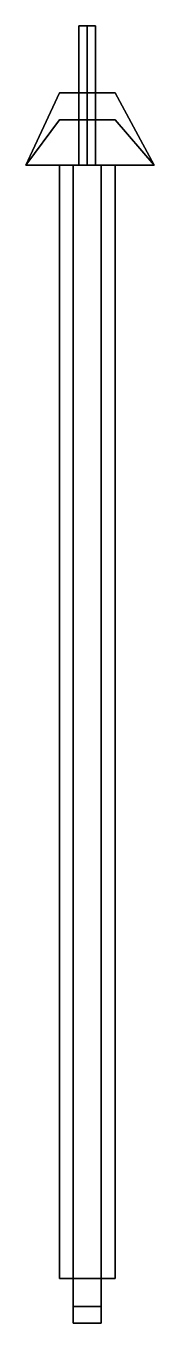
# Model space of a CAD drawing. Extents: x -0.48 to -0.25, y -0.03 to 2.31.
import ezdxf

# ---------------------------------------------------------------- set-up
doc = ezdxf.new("R2010")
doc.units = 0
doc.layers.add('SUPPORT', color=6, linetype='CONTINUOUS')

msp = doc.modelspace()

# ---------------------------------------------------------------- linework, layer by layer
at = {"layer": 'SUPPORT'}
for points in [[(-0.37, 2.305, 0.045), (-0.385, 2.305, 0.03), (-0.385, 2.055, 0.03), (-0.37, 2.055, 0.045)], [(-0.385, 2.305, 0.03), (-0.37, 2.305, 0.015), (-0.37, 2.055, 0.015), (-0.385, 2.055, 0.03)], [(-0.355, 2.305, 0.03), (-0.37, 2.305, 0.015), (-0.385, 2.305, 0.03), (-0.37, 2.305, 0.045)], [(-0.355, 2.305, 0.03), (-0.37, 2.305, 0.045), (-0.37, 2.055, 0.045), (-0.355, 2.055, 0.03)], [(-0.37, 2.305, 0.015), (-0.355, 2.305, 0.03), (-0.355, 2.055, 0.03), (-0.37, 2.055, 0.015)], [(-0.37, 2.295, -0.01), (-0.37, 2.215, -0.01), (-0.37, 2.215, 0.07), (-0.37, 2.295, 0.07)], [(-0.37, 2.295, 0.07), (-0.37, 2.215, 0.07), (-0.37, 2.215, -0.01), (-0.37, 2.295, -0.01)], [(-0.25, 2.055, 0.05), (-0.48, 2.055, 0.05), (-0.42, 2.185, 0.05), (-0.32, 2.185, 0.05)], [(-0.32, 2.185, 0.05), (-0.42, 2.185, 0.05), (-0.48, 2.055, 0.05), (-0.25, 2.055, 0.05)], [(-0.25, 2.055, -0.09), (-0.48, 2.055, -0.09), (-0.42, 2.1364, -0.2423), (-0.32, 2.1364, -0.2423)], [(-0.32, 2.1364, -0.2423), (-0.42, 2.1364, -0.2423), (-0.48, 2.055, -0.09), (-0.25, 2.055, -0.09)], [(-0.25, 2.055, 0.05), (-0.48, 2.055, 0.05), (-0.48, 2.055, -0.09), (-0.25, 2.055, -0.09)], [(-0.25, 2.055, -0.09), (-0.48, 2.055, -0.09), (-0.48, 2.055, 0.05), (-0.25, 2.055, 0.05)], [(-0.395, 2.055, 0.0433), (-0.42, 2.055), (-0.42, 0.055), (-0.395, 0.055, 0.0433)], [(-0.42, 2.055), (-0.395, 2.055, -0.0433), (-0.395, 0.055, -0.0433), (-0.42, 0.055)], [(-0.345, 2.055, 0.0433), (-0.395, 2.055, 0.0433), (-0.395, 0.055, 0.0433), (-0.345, 0.055, 0.0433)], [(-0.395, 2.055, -0.0433), (-0.345, 2.055, -0.0433), (-0.345, 0.055, -0.0433), (-0.395, 0.055, -0.0433)], [(-0.32, 2.055), (-0.345, 2.055, 0.0433), (-0.345, 0.055, 0.0433), (-0.32, 0.055)], [(-0.345, 2.055, -0.0433), (-0.32, 2.055), (-0.32, 0.055), (-0.345, 0.055, -0.0433)], [(-0.395, 0.055, 0.0433), (-0.42, 0.055), (-0.32, 0.055), (-0.345, 0.055, 0.0433)], [(-0.42, 0.055), (-0.395, 0.055, -0.0433), (-0.345, 0.055, -0.0433), (-0.32, 0.055)], [(-0.395, 0.055, -0.04), (-0.395, 0.005, -0.025), (-0.395, 0.005, 0.025), (-0.395, 0.055, 0.04)], [(-0.345, 0.055, -0.04), (-0.345, 0.005, -0.025), (-0.395, 0.005, -0.025), (-0.395, 0.055, -0.04)], [(-0.395, 0.055, 0.04), (-0.395, 0.005, 0.025), (-0.345, 0.005, 0.025), (-0.345, 0.055, 0.04)], [(-0.345, 0.005, 0.025), (-0.345, 0.005, -0.025), (-0.345, 0.055, -0.04), (-0.345, 0.055, 0.04)], [(-0.395, 0.005, 0.025), (-0.395, -0.025, 0.005), (-0.345, -0.025, 0.005), (-0.345, 0.005, 0.025)], [(-0.395, 0.005, -0.025), (-0.395, -0.025, -0.005), (-0.395, -0.025, 0.005), (-0.395, 0.005, 0.025)], [(-0.345, 0.005, -0.025), (-0.345, -0.025, -0.005), (-0.395, -0.025, -0.005), (-0.395, 0.005, -0.025)], [(-0.345, -0.025, 0.005), (-0.345, -0.025, -0.005), (-0.345, 0.005, -0.025), (-0.345, 0.005, 0.025)], [(-0.395, -0.025, 0.005), (-0.395, -0.025, -0.005), (-0.345, -0.025, -0.005), (-0.345, -0.025, 0.005)]]:
    msp.add_3dface(points, dxfattribs=at)

doc.saveas('drawing.dxf')
